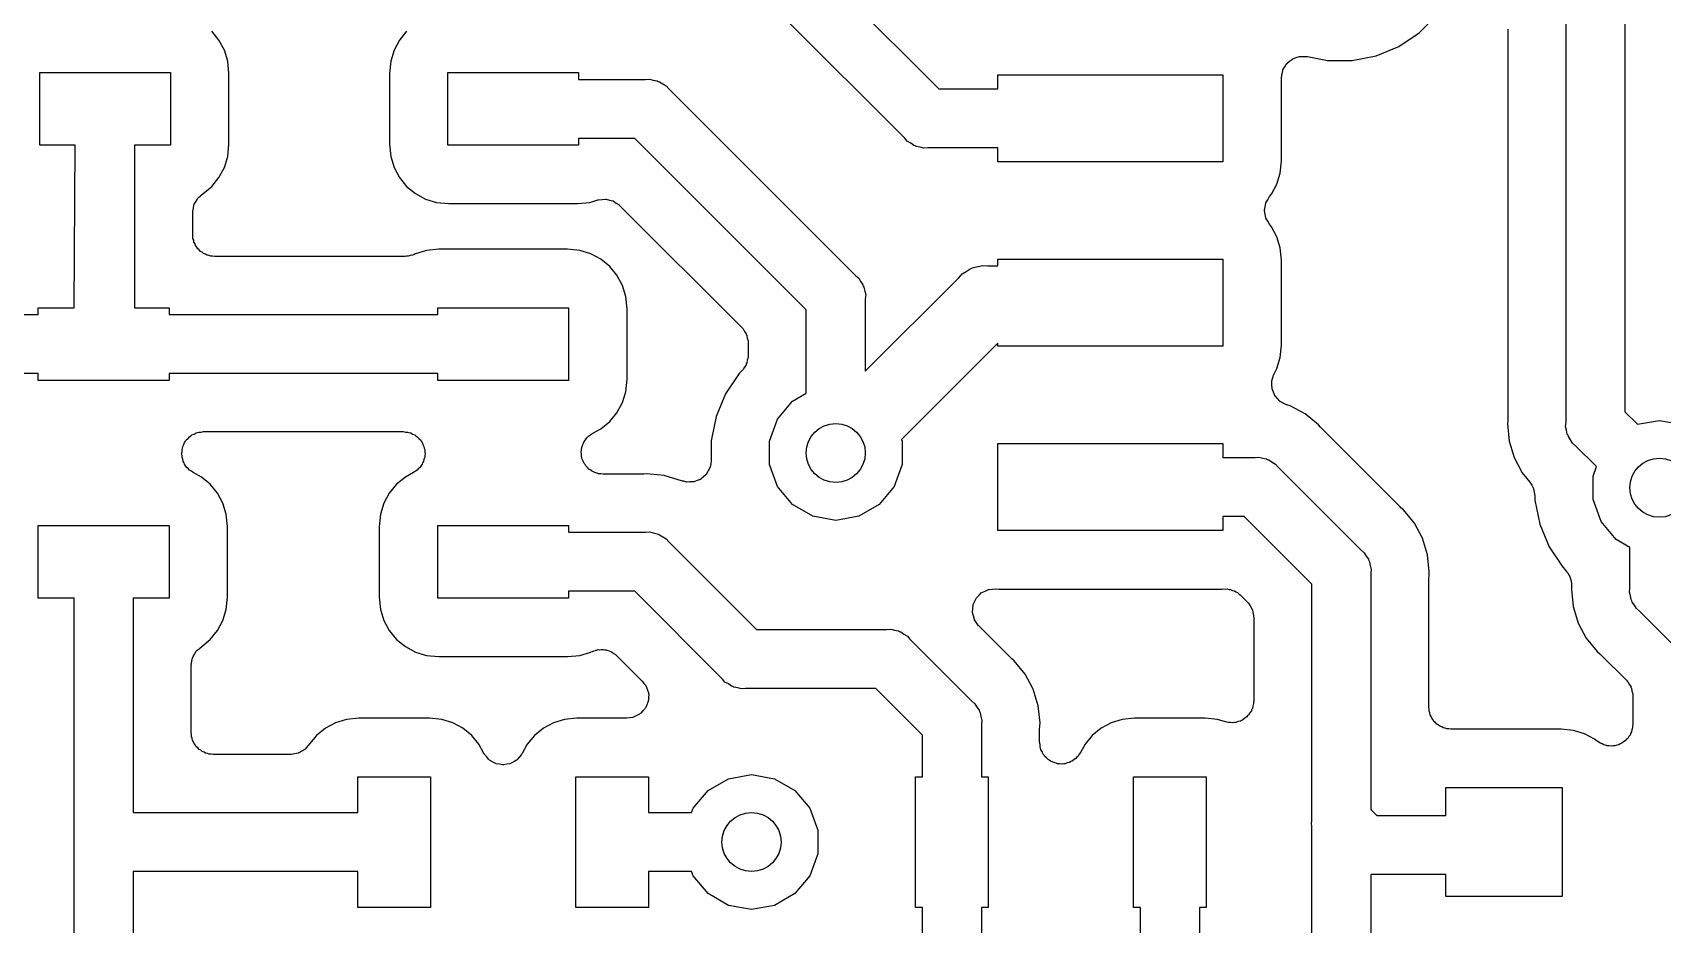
# Model space of a CAD drawing. Extents: x 91 to 190.2, y -113.9 to -59.9.
# Drawn here: x 145.71 to 156.93, y -85.71 to -79.56 of the extents above; entities that cross this region are included whole.
import ezdxf

# ---------------------------------------------------------------- set-up
doc = ezdxf.new("R2010")
doc.units = 0
doc.header["$MEASUREMENT"] = 0
doc.layers.add('BLACK', color=7, linetype='CONTINUOUS')

msp = doc.modelspace()

# ---------------------------------------------------------------- linework, layer by layer
at = {"layer": 'BLACK', "linetype": 'CONTINUOUS'}
for p, q in [((151.223, -79.2258), (151.949, -79.9518)), ((156.267, -82.2511), (156.267, -79.2806)), ((156.673, -79.2806), (156.673, -82.1758)), ((151.715, -80.2924), (150.883, -79.46)), ((155.256, -79.5658), (155.376, -79.4464)), ((155.867, -79.5412), (155.867, -82.223)), ((146.994, -79.6167), (146.944, -79.5558)), ((147.031, -79.6862), (146.994, -79.6167)), ((148.236, -79.6167), (148.199, -79.6862)), ((148.286, -79.5558), (148.236, -79.6167)), ((155.116, -79.6596), (155.256, -79.5658)), ((147.054, -79.7616), (147.031, -79.6862)), ((147.063, -79.8474), (147.054, -79.7616)), ((148.176, -79.7616), (148.167, -79.8474)), ((148.199, -79.6862), (148.176, -79.7616)), ((154.345, -79.7778), (154.364, -79.7625)), ((154.364, -79.7625), (154.383, -79.7468)), ((154.383, -79.7468), (154.384, -79.7463)), ((154.384, -79.7463), (154.386, -79.7452)), ((154.386, -79.7452), (154.409, -79.7374)), ((154.409, -79.7374), (154.432, -79.729)), ((154.432, -79.729), (154.433, -79.729)), ((154.433, -79.729), (154.435, -79.7285)), ((154.435, -79.7285), (154.459, -79.729)), ((154.459, -79.729), (154.484, -79.729)), ((154.484, -79.729), (154.485, -79.7296)), ((154.485, -79.7296), (154.487, -79.7296)), ((154.487, -79.7296), (154.626, -79.7572)), ((154.626, -79.7572), (154.794, -79.7572)), ((154.794, -79.7572), (154.96, -79.7243)), ((154.96, -79.7243), (155.116, -79.6596)), ((145.76, -80.34), (145.76, -79.84)), ((145.76, -79.84), (146.66, -79.84)), ((146.66, -79.84), (146.66, -80.34)), ((147.063, -80.3326), (147.063, -79.8474)), ((148.167, -79.8474), (148.167, -80.3326)), ((148.57, -80.34), (148.57, -79.84)), ((148.57, -79.84), (149.47, -79.84)), ((149.47, -79.84), (149.47, -79.8868)), ((152.355, -79.9518), (152.355, -79.855)), ((152.355, -79.855), (153.905, -79.855)), ((153.905, -79.855), (153.905, -80.455)), ((154.308, -79.8735), (154.312, -79.8495)), ((154.308, -79.8751), (154.308, -79.8735)), ((154.308, -79.8767), (154.308, -79.8751)), ((154.308, -80.4476), (154.308, -79.8767)), ((154.312, -79.8495), (154.317, -79.8254)), ((154.317, -79.8254), (154.318, -79.824)), ((154.318, -79.8224), (154.331, -79.8015)), ((154.318, -79.824), (154.318, -79.8224)), ((154.331, -79.8015), (154.343, -79.7803)), ((154.343, -79.7803), (154.344, -79.7793)), ((154.344, -79.7793), (154.345, -79.7778)), ((149.47, -79.8868), (149.931, -79.8868)), ((149.931, -79.8868), (149.958, -79.8845)), ((149.958, -79.8845), (149.984, -79.8914)), ((149.984, -79.8914), (150.011, -79.8961)), ((150.011, -79.8961), (150.018, -79.9006)), ((150.018, -79.9006), (150.027, -79.903)), ((150.027, -79.903), (150.049, -79.9185)), ((150.049, -79.9185), (150.073, -79.9319)), ((150.073, -79.9319), (150.09, -79.9526)), ((150.09, -79.9526), (151.377, -81.24)), ((151.949, -79.9518), (152.355, -79.9518)), ((149.856, -80.2932), (149.47, -80.2932)), ((149.47, -80.2932), (149.47, -80.34)), ((151.037, -81.4742), (149.856, -80.2932)), ((151.732, -80.3131), (151.715, -80.2924)), ((151.756, -80.3265), (151.732, -80.3131)), ((151.778, -80.342), (151.756, -80.3265)), ((146.005, -80.34), (145.76, -80.34)), ((145.998, -81.46), (146.005, -80.34)), ((146.66, -80.34), (146.413, -80.34)), ((146.413, -80.34), (146.413, -81.46)), ((147.031, -80.4938), (147.054, -80.4184)), ((147.054, -80.4184), (147.063, -80.3326)), ((148.167, -80.3326), (148.176, -80.4184)), ((148.176, -80.4184), (148.199, -80.4938)), ((149.47, -80.34), (148.57, -80.34)), ((151.787, -80.3443), (151.778, -80.342)), ((151.794, -80.3489), (151.787, -80.3443)), ((151.821, -80.3536), (151.794, -80.3489)), ((151.847, -80.3605), (151.821, -80.3536)), ((151.874, -80.3582), (151.847, -80.3605)), ((152.355, -80.3582), (151.874, -80.3582)), ((152.355, -80.455), (152.355, -80.3582)), ((146.994, -80.5633), (147.031, -80.4938)), ((148.199, -80.4938), (148.236, -80.5633)), ((153.905, -80.455), (152.355, -80.455)), ((154.276, -80.6088), (154.299, -80.5334)), ((154.299, -80.5334), (154.308, -80.4476)), ((146.872, -80.6836), (146.944, -80.6242)), ((146.944, -80.6242), (146.994, -80.5633)), ((148.236, -80.5633), (148.286, -80.6242)), ((148.286, -80.6242), (148.347, -80.6742)), ((154.239, -80.6783), (154.276, -80.6088)), ((146.813, -80.7967), (146.818, -80.7735)), ((146.818, -80.7735), (146.822, -80.7503)), ((146.822, -80.7503), (146.823, -80.7481)), ((146.823, -80.7481), (146.824, -80.7457)), ((146.824, -80.7457), (146.836, -80.7256)), ((146.836, -80.7256), (146.848, -80.7052)), ((146.848, -80.7052), (146.85, -80.7036)), ((146.85, -80.7036), (146.852, -80.7015)), ((146.852, -80.7015), (146.867, -80.6894)), ((146.867, -80.6894), (146.872, -80.6836)), ((148.347, -80.6742), (148.416, -80.7113)), ((148.416, -80.7113), (148.492, -80.7342)), ((148.492, -80.7342), (148.577, -80.7427)), ((148.577, -80.7427), (149.463, -80.7427)), ((149.463, -80.7427), (149.548, -80.7342)), ((149.548, -80.7342), (149.603, -80.7178)), ((149.603, -80.7178), (149.605, -80.7175)), ((149.605, -80.7175), (149.607, -80.7164)), ((149.607, -80.7164), (149.631, -80.7144)), ((149.631, -80.7144), (149.654, -80.7115)), ((149.654, -80.7115), (149.657, -80.7121)), ((149.657, -80.7121), (149.659, -80.7119)), ((149.659, -80.7119), (149.682, -80.718)), ((149.682, -80.718), (149.705, -80.7234)), ((149.705, -80.7234), (149.707, -80.7247)), ((149.707, -80.7247), (149.71, -80.7254)), ((149.71, -80.7254), (149.729, -80.7389)), ((149.729, -80.7389), (149.749, -80.7518)), ((149.749, -80.7518), (149.75, -80.7538)), ((149.75, -80.7538), (149.752, -80.7553)), ((149.752, -80.7553), (150.593, -81.5959)), ((154.192, -80.7884), (154.196, -80.7643)), ((154.196, -80.7643), (154.2, -80.7402)), ((154.2, -80.7402), (154.201, -80.7388)), ((154.201, -80.7372), (154.214, -80.7161)), ((154.201, -80.7388), (154.201, -80.7372)), ((154.214, -80.7161), (154.226, -80.6948)), ((154.226, -80.6948), (154.239, -80.6783)), ((146.814, -80.7991), (146.813, -80.7967)), ((146.813, -80.8016), (146.814, -80.7991)), ((146.813, -80.9568), (146.813, -80.8016)), ((154.192, -80.79), (154.192, -80.7884)), ((154.192, -80.7916), (154.192, -80.79)), ((154.196, -80.8156), (154.192, -80.7916)), ((154.2, -80.8398), (154.196, -80.8156)), ((154.201, -80.8412), (154.2, -80.8398)), ((154.201, -80.8428), (154.201, -80.8412)), ((154.214, -80.8639), (154.201, -80.8428)), ((154.226, -80.8852), (154.214, -80.8639)), ((154.239, -80.9017), (154.226, -80.8852)), ((146.815, -80.9697), (146.813, -80.9568)), ((146.815, -80.9828), (146.815, -80.9697)), ((146.82, -80.9952), (146.815, -80.9828)), ((146.822, -81.0081), (146.82, -80.9952)), ((154.276, -80.9712), (154.239, -80.9017)), ((154.299, -81.0466), (154.276, -80.9712)), ((146.829, -81.0195), (146.822, -81.0081)), ((146.833, -81.0318), (146.829, -81.0195)), ((146.842, -81.0419), (146.833, -81.0318)), ((146.848, -81.0532), (146.842, -81.0419)), ((146.858, -81.0617), (146.848, -81.0532)), ((146.867, -81.0717), (146.858, -81.0617)), ((146.878, -81.0783), (146.867, -81.0717)), ((146.888, -81.0867), (146.878, -81.0783)), ((146.901, -81.0912), (146.888, -81.0867)), ((146.912, -81.0978), (146.901, -81.0912)), ((146.925, -81.1), (146.912, -81.0978)), ((146.937, -81.1045), (146.925, -81.1)), ((146.95, -81.1045), (146.937, -81.1045)), ((146.963, -81.1068), (146.95, -81.1045)), ((148.275, -81.1068), (146.963, -81.1068)), ((148.285, -81.1049), (148.275, -81.1068)), ((148.296, -81.1053), (148.285, -81.1049)), ((148.311, -81.1005), (148.296, -81.1053)), ((148.326, -81.0978), (148.311, -81.1005)), ((148.335, -81.0924), (148.326, -81.0978)), ((148.345, -81.0891), (148.335, -81.0924)), ((148.346, -81.0887), (148.345, -81.0891)), ((148.422, -81.0658), (148.346, -81.0887)), ((148.507, -81.0573), (148.422, -81.0658)), ((149.393, -81.0573), (148.507, -81.0573)), ((149.478, -81.0658), (149.393, -81.0573)), ((149.554, -81.0887), (149.478, -81.0658)), ((149.623, -81.1258), (149.554, -81.0887)), ((154.308, -81.1324), (154.299, -81.0466)), ((149.684, -81.1758), (149.623, -81.1258)), ((149.734, -81.2367), (149.684, -81.1758)), ((152.088, -81.2532), (152.109, -81.2274)), ((152.109, -81.2274), (152.138, -81.2106)), ((152.138, -81.2106), (152.166, -81.1912)), ((152.166, -81.1912), (152.177, -81.1883)), ((152.177, -81.1883), (152.187, -81.1826)), ((152.187, -81.1826), (152.22, -81.1768)), ((152.22, -81.1768), (152.253, -81.1681)), ((152.253, -81.1681), (152.286, -81.171)), ((152.286, -81.171), (152.355, -81.171)), ((152.355, -81.171), (152.355, -81.125)), ((152.355, -81.125), (153.905, -81.125)), ((153.905, -81.125), (153.905, -81.725)), ((154.308, -81.7176), (154.308, -81.1324)), ((149.771, -81.3062), (149.734, -81.2367)), ((149.794, -81.3816), (149.771, -81.3062)), ((151.377, -81.24), (151.398, -81.2574)), ((151.398, -81.2574), (151.412, -81.2807)), ((151.412, -81.2807), (151.427, -81.3028)), ((151.427, -81.3028), (151.429, -81.3116)), ((151.429, -81.3116), (151.434, -81.3194)), ((151.434, -81.3194), (151.439, -81.346)), ((151.443, -81.8976), (152.088, -81.2532)), ((149.803, -81.4674), (149.794, -81.3816)), ((151.439, -81.346), (151.446, -81.372)), ((151.446, -81.372), (151.443, -81.3989)), ((151.443, -81.3989), (151.443, -81.8976)), ((145.079, -81.5068), (145.75, -81.5068)), ((145.75, -81.5068), (145.75, -81.46)), ((145.75, -81.46), (145.998, -81.46)), ((146.413, -81.46), (146.65, -81.46)), ((146.65, -81.46), (146.65, -81.5068)), ((146.65, -81.5068), (148.5, -81.5068)), ((148.5, -81.5068), (148.5, -81.46)), ((148.5, -81.46), (149.4, -81.46)), ((149.4, -81.46), (149.4, -81.96)), ((149.803, -81.9526), (149.803, -81.4674)), ((151.037, -82.0494), (151.037, -81.4742)), ((150.593, -81.5959), (150.597, -81.6013)), ((150.597, -81.6013), (150.602, -81.6056)), ((150.602, -81.6056), (150.612, -81.6225)), ((150.612, -81.6225), (150.623, -81.6386)), ((150.623, -81.6386), (150.624, -81.645)), ((150.624, -81.645), (150.628, -81.6507)), ((150.628, -81.6507), (150.631, -81.67)), ((150.631, -81.67), (150.636, -81.6889)), ((150.636, -81.6889), (150.636, -81.6955)), ((150.636, -81.6955), (150.637, -81.702)), ((150.637, -81.7888), (150.636, -81.7953)), ((150.637, -81.702), (150.637, -81.7888)), ((152.355, -81.7042), (151.693, -82.3666)), ((152.355, -81.725), (152.355, -81.7042)), ((153.905, -81.725), (152.355, -81.725)), ((154.299, -81.8034), (154.308, -81.7176)), ((150.593, -81.8949), (150.574, -81.9136)), ((150.597, -81.8895), (150.593, -81.8949)), ((150.602, -81.8852), (150.597, -81.8895)), ((150.612, -81.8683), (150.602, -81.8852)), ((150.623, -81.8522), (150.612, -81.8683)), ((150.624, -81.8458), (150.623, -81.8522)), ((150.628, -81.8401), (150.624, -81.8458)), ((150.631, -81.8208), (150.628, -81.8401)), ((150.636, -81.8019), (150.631, -81.8208)), ((150.636, -81.7953), (150.636, -81.8019)), ((154.257, -81.9144), (154.276, -81.8788)), ((154.276, -81.8788), (154.299, -81.8034)), ((145.75, -81.9132), (145.154, -81.9132)), ((145.75, -81.96), (145.75, -81.9132)), ((146.65, -81.96), (145.75, -81.96)), ((148.5, -81.9132), (146.65, -81.9132)), ((146.65, -81.9132), (146.65, -81.96)), ((148.5, -81.96), (148.5, -81.9132)), ((149.4, -81.96), (148.5, -81.96)), ((149.794, -82.0384), (149.803, -81.9526)), ((150.574, -81.9136), (150.48, -82.054)), ((154.241, -81.9639), (154.249, -81.9407)), ((154.241, -81.9656), (154.241, -81.9639)), ((154.241, -81.9672), (154.241, -81.9656)), ((154.242, -81.9915), (154.241, -81.9672)), ((154.243, -82.016), (154.242, -81.9915)), ((154.249, -81.9407), (154.256, -81.9173)), ((154.256, -81.9173), (154.257, -81.916)), ((154.257, -81.916), (154.257, -81.9144)), ((149.734, -82.1833), (149.771, -82.1138)), ((149.771, -82.1138), (149.794, -82.0384)), ((150.48, -82.054), (150.416, -82.21)), ((150.838, -82.2279), (150.942, -82.1044)), ((150.942, -82.1044), (151.037, -82.0494)), ((154.243, -82.0175), (154.243, -82.016)), ((154.244, -82.0192), (154.243, -82.0175)), ((154.253, -82.0417), (154.244, -82.0192)), ((154.262, -82.0643), (154.253, -82.0417)), ((154.263, -82.0656), (154.262, -82.0643)), ((154.264, -82.0671), (154.263, -82.0656)), ((154.281, -82.085), (154.264, -82.0671)), ((154.297, -82.1031), (154.281, -82.085)), ((154.298, -82.1039), (154.297, -82.1031)), ((154.3, -82.1051), (154.298, -82.1039)), ((154.321, -82.1162), (154.3, -82.1051)), ((154.343, -82.1277), (154.321, -82.1162)), ((149.684, -82.2442), (149.734, -82.1833)), ((150.416, -82.21), (150.383, -82.3756)), ((150.783, -82.3794), (150.838, -82.2279)), ((154.345, -82.1279), (154.343, -82.1277)), ((154.346, -82.1287), (154.345, -82.1279)), ((154.367, -82.135), (154.346, -82.1287)), ((154.472, -82.191), (154.367, -82.135)), ((154.564, -82.2664), (154.472, -82.191)), ((155.866, -82.2377), (155.864, -82.26)), ((155.867, -82.223), (155.866, -82.2303)), ((155.866, -82.2303), (155.866, -82.2377)), ((156.673, -82.1758), (156.76, -82.2623)), ((156.76, -82.2623), (156.91, -82.2357)), ((156.91, -82.2357), (157.069, -82.2637)), ((146.781, -82.3602), (146.791, -82.3483)), ((146.791, -82.3483), (146.8, -82.343)), ((146.8, -82.343), (146.808, -82.3358)), ((146.808, -82.3358), (146.823, -82.33)), ((146.823, -82.33), (146.836, -82.3222)), ((146.836, -82.3222), (146.847, -82.3204)), ((146.847, -82.3204), (146.856, -82.3164)), ((146.856, -82.3164), (146.872, -82.3159)), ((146.872, -82.3159), (146.887, -82.3132)), ((146.887, -82.3132), (148.263, -82.3132)), ((148.263, -82.3132), (148.278, -82.3159)), ((148.278, -82.3159), (148.294, -82.3164)), ((148.294, -82.3164), (148.303, -82.3204)), ((148.303, -82.3204), (148.314, -82.3222)), ((148.314, -82.3222), (148.327, -82.33)), ((148.327, -82.33), (148.342, -82.3358)), ((148.342, -82.3358), (148.35, -82.343)), ((148.35, -82.343), (148.359, -82.3483)), ((148.359, -82.3483), (148.369, -82.3602)), ((149.526, -82.3567), (149.534, -82.3501)), ((149.534, -82.3501), (149.541, -82.3419)), ((149.541, -82.3419), (149.554, -82.3341)), ((149.554, -82.3341), (149.567, -82.3245)), ((149.567, -82.3245), (149.623, -82.2942)), ((149.623, -82.2942), (149.684, -82.2442)), ((154.578, -82.2837), (154.564, -82.2664)), ((154.583, -82.2886), (154.578, -82.2837)), ((154.588, -82.2946), (154.583, -82.2886)), ((155.12, -82.8273), (154.588, -82.2946)), ((155.864, -82.26), (155.876, -82.3783)), ((156.264, -82.278), (156.267, -82.2511)), ((156.271, -82.304), (156.264, -82.278)), ((156.276, -82.3306), (156.271, -82.304)), ((156.281, -82.3384), (156.276, -82.3306)), ((156.283, -82.3472), (156.281, -82.3384)), ((156.298, -82.3693), (156.283, -82.3472)), ((146.737, -82.4681), (146.74, -82.4527)), ((146.74, -82.4372), (146.743, -82.4271)), ((146.74, -82.4527), (146.74, -82.4372)), ((146.743, -82.4271), (146.745, -82.4165)), ((146.745, -82.4165), (146.752, -82.4028)), ((146.752, -82.4028), (146.757, -82.3882)), ((146.757, -82.3882), (146.764, -82.38)), ((146.764, -82.38), (146.769, -82.3706)), ((146.769, -82.3706), (146.781, -82.3602)), ((148.369, -82.3602), (148.381, -82.3706)), ((148.381, -82.3706), (148.386, -82.38)), ((148.386, -82.38), (148.393, -82.3882)), ((148.393, -82.3882), (148.398, -82.4028)), ((148.398, -82.4028), (148.405, -82.4165)), ((148.405, -82.4165), (148.407, -82.4271)), ((148.407, -82.4271), (148.41, -82.4372)), ((148.41, -82.4372), (148.41, -82.4527)), ((148.41, -82.4527), (148.413, -82.4681)), ((149.487, -82.4519), (149.49, -82.4414)), ((149.49, -82.4673), (149.487, -82.4519)), ((149.49, -82.4308), (149.495, -82.4161)), ((149.49, -82.4414), (149.49, -82.4308)), ((149.495, -82.4161), (149.498, -82.4009)), ((149.498, -82.4009), (149.504, -82.3918)), ((149.504, -82.3918), (149.507, -82.3818)), ((149.507, -82.3818), (149.517, -82.3699)), ((149.517, -82.3699), (149.526, -82.3567)), ((150.383, -82.3756), (150.383, -82.5125)), ((150.783, -82.5406), (150.783, -82.3794)), ((151.693, -82.3666), (151.697, -82.3794)), ((151.697, -82.3794), (151.697, -82.5406)), ((152.355, -82.995), (152.355, -82.395)), ((152.355, -82.395), (153.905, -82.395)), ((153.905, -82.395), (153.905, -82.4918)), ((155.876, -82.3783), (155.91, -82.492)), ((156.312, -82.3926), (156.298, -82.3693)), ((156.333, -82.41), (156.312, -82.3926)), ((156.477, -82.554), (156.333, -82.41)), ((146.74, -82.4786), (146.737, -82.4681)), ((146.74, -82.4892), (146.74, -82.4786)), ((146.745, -82.5039), (146.74, -82.4892)), ((146.748, -82.5191), (146.745, -82.5039)), ((146.754, -82.5282), (146.748, -82.5191)), ((146.757, -82.5382), (146.754, -82.5282)), ((146.767, -82.5501), (146.757, -82.5382)), ((146.776, -82.5633), (146.767, -82.5501)), ((146.784, -82.5699), (146.776, -82.5633)), ((146.791, -82.5781), (146.784, -82.5699)), ((148.366, -82.5699), (148.359, -82.5781)), ((148.374, -82.5633), (148.366, -82.5699)), ((148.383, -82.5501), (148.374, -82.5633)), ((148.393, -82.5382), (148.383, -82.5501)), ((148.396, -82.5282), (148.393, -82.5382)), ((148.402, -82.5191), (148.396, -82.5282)), ((148.405, -82.5039), (148.402, -82.5191)), ((148.41, -82.4892), (148.405, -82.5039)), ((148.413, -82.4681), (148.41, -82.4786)), ((148.41, -82.4786), (148.41, -82.4892)), ((149.49, -82.4828), (149.49, -82.4673)), ((149.493, -82.4929), (149.49, -82.4828)), ((149.495, -82.5035), (149.493, -82.4929)), ((149.502, -82.5172), (149.495, -82.5035)), ((149.507, -82.5318), (149.502, -82.5172)), ((149.514, -82.54), (149.507, -82.5318)), ((149.519, -82.5494), (149.514, -82.54)), ((149.531, -82.5598), (149.519, -82.5494)), ((149.541, -82.5717), (149.531, -82.5598)), ((149.55, -82.577), (149.541, -82.5717)), ((150.374, -82.5638), (150.362, -82.5842)), ((150.375, -82.5591), (150.374, -82.5613)), ((150.374, -82.5613), (150.374, -82.5638)), ((150.379, -82.5357), (150.375, -82.5591)), ((150.383, -82.5125), (150.379, -82.5357)), ((150.838, -82.6921), (150.783, -82.5406)), ((151.697, -82.5406), (151.642, -82.6921)), ((153.905, -82.4918), (154.126, -82.4918)), ((154.126, -82.4918), (154.153, -82.4895)), ((154.153, -82.4895), (154.179, -82.4964)), ((154.179, -82.4964), (154.206, -82.5011)), ((154.206, -82.5011), (154.213, -82.5056)), ((154.213, -82.5056), (154.222, -82.508)), ((154.222, -82.508), (154.244, -82.5235)), ((154.244, -82.5235), (154.268, -82.5369)), ((154.268, -82.5369), (154.285, -82.5576)), ((154.285, -82.5576), (154.857, -83.13)), ((155.91, -82.492), (155.936, -82.5398)), ((155.936, -82.5398), (155.936, -82.5398)), ((155.936, -82.5398), (155.936, -82.5398)), ((155.936, -82.5398), (155.966, -82.5967)), ((156.453, -82.6194), (156.477, -82.554)), ((146.804, -82.5859), (146.791, -82.5781)), ((146.817, -82.5955), (146.804, -82.5859)), ((146.873, -82.6258), (146.817, -82.5955)), ((146.934, -82.6758), (146.873, -82.6258)), ((146.984, -82.7367), (146.934, -82.6758)), ((148.216, -82.6758), (148.166, -82.7367)), ((148.277, -82.6258), (148.216, -82.6758)), ((148.333, -82.5955), (148.277, -82.6258)), ((148.346, -82.5859), (148.333, -82.5955)), ((148.359, -82.5781), (148.346, -82.5859)), ((149.558, -82.5842), (149.55, -82.577)), ((149.573, -82.59), (149.558, -82.5842)), ((149.586, -82.5978), (149.573, -82.59)), ((149.597, -82.5996), (149.586, -82.5978)), ((149.606, -82.6036), (149.597, -82.5996)), ((149.622, -82.6041), (149.606, -82.6036)), ((149.637, -82.6068), (149.622, -82.6041)), ((149.903, -82.6068), (149.637, -82.6068)), ((149.91, -82.6055), (149.903, -82.6068)), ((149.918, -82.6061), (149.91, -82.6055)), ((149.94, -82.6039), (149.918, -82.6061)), ((149.962, -82.6061), (149.94, -82.6039)), ((150.058, -82.6155), (149.962, -82.6061)), ((150.186, -82.6543), (150.058, -82.6155)), ((150.193, -82.6551), (150.186, -82.6543)), ((150.207, -82.6602), (150.193, -82.6551)), ((150.209, -82.6602), (150.207, -82.6602)), ((150.212, -82.661), (150.209, -82.6602)), ((150.235, -82.6602), (150.212, -82.661)), ((150.238, -82.6605), (150.235, -82.6602)), ((150.239, -82.6602), (150.238, -82.6605)), ((150.259, -82.6602), (150.239, -82.6602)), ((150.261, -82.6593), (150.259, -82.6602)), ((150.264, -82.6592), (150.261, -82.6593)), ((150.286, -82.6504), (150.264, -82.6592)), ((150.308, -82.6424), (150.286, -82.6504)), ((150.31, -82.6408), (150.308, -82.6424)), ((150.312, -82.6398), (150.31, -82.6408)), ((150.33, -82.6241), (150.312, -82.6398)), ((150.348, -82.6089), (150.33, -82.6241)), ((150.349, -82.6067), (150.348, -82.6089)), ((150.351, -82.6051), (150.349, -82.6067)), ((150.362, -82.5842), (150.351, -82.6051)), ((155.966, -82.5967), (156.019, -82.661)), ((156.019, -82.661), (156.031, -82.683)), ((156.031, -82.683), (156.044, -82.7048)), ((156.453, -82.7806), (156.453, -82.6194)), ((147.021, -82.8062), (146.984, -82.7367)), ((148.166, -82.7367), (148.129, -82.8062)), ((150.942, -82.8156), (150.838, -82.6921)), ((151.642, -82.6921), (151.538, -82.8156)), ((156.044, -82.7048), (156.044, -82.7057)), ((156.044, -82.7057), (156.044, -82.7064)), ((156.044, -82.7064), (156.048, -82.7313)), ((156.048, -82.7313), (156.053, -82.7561)), ((156.053, -82.7561), (156.053, -82.7844)), ((156.053, -82.7844), (156.086, -82.95)), ((156.508, -82.9321), (156.453, -82.7806)), ((147.044, -82.8816), (147.021, -82.8062)), ((147.053, -82.9674), (147.044, -82.8816)), ((148.106, -82.8816), (148.097, -82.9674)), ((148.129, -82.8062), (148.106, -82.8816)), ((151.081, -82.8963), (150.942, -82.8156)), ((151.24, -82.9243), (151.081, -82.8963)), ((151.399, -82.8963), (151.24, -82.9243)), ((151.538, -82.8156), (151.399, -82.8963)), ((154.051, -82.8982), (153.905, -82.8982)), ((153.905, -82.8982), (153.905, -82.995)), ((154.517, -83.3642), (154.051, -82.8982)), ((155.126, -82.8316), (155.12, -82.8273)), ((155.131, -82.8372), (155.126, -82.8316)), ((155.149, -82.8514), (155.131, -82.8372)), ((155.224, -82.9433), (155.149, -82.8514)), ((145.75, -83.46), (145.75, -82.96)), ((145.75, -82.96), (146.65, -82.96)), ((146.65, -82.96), (146.65, -83.46)), ((147.053, -83.4526), (147.053, -82.9674)), ((148.097, -82.9674), (148.097, -83.4526)), ((148.5, -83.46), (148.5, -82.96)), ((148.5, -82.96), (149.4, -82.96)), ((149.4, -82.96), (149.4, -83.0068)), ((149.4, -83.0068), (149.931, -83.0068)), ((149.931, -83.0068), (149.958, -83.0045)), ((149.958, -83.0045), (149.984, -83.0114)), ((149.984, -83.0114), (150.011, -83.0161)), ((150.011, -83.0161), (150.018, -83.0206)), ((150.018, -83.0206), (150.027, -83.023)), ((150.027, -83.023), (150.049, -83.0385)), ((153.905, -82.995), (152.355, -82.995)), ((155.28, -83.0478), (155.224, -82.9433)), ((156.086, -82.95), (156.15, -83.106)), ((156.612, -83.0556), (156.508, -82.9321)), ((150.049, -83.0385), (150.073, -83.0519)), ((150.073, -83.0519), (150.09, -83.0726)), ((150.09, -83.0726), (150.694, -83.6768)), ((154.857, -83.13), (154.878, -83.1474)), ((155.28, -83.048), (155.28, -83.0478)), ((155.314, -83.1617), (155.28, -83.048)), ((156.15, -83.106), (156.244, -83.2464)), ((156.707, -83.1106), (156.612, -83.0556)), ((156.707, -83.3911), (156.707, -83.1106)), ((154.878, -83.1474), (154.892, -83.1707)), ((154.892, -83.1707), (154.907, -83.1928)), ((154.907, -83.1928), (154.909, -83.2016)), ((154.909, -83.2016), (154.914, -83.2094)), ((154.914, -83.2094), (154.919, -83.236)), ((154.919, -83.236), (154.926, -83.262)), ((155.326, -83.28), (155.314, -83.1617)), ((156.244, -83.2464), (156.262, -83.2644)), ((154.926, -83.262), (154.923, -83.2889)), ((154.923, -83.2889), (154.923, -84.9158)), ((155.323, -83.317), (155.324, -83.3097)), ((155.323, -84.2123), (155.323, -83.317)), ((155.324, -83.3023), (155.326, -83.28)), ((155.324, -83.3097), (155.324, -83.3023)), ((156.262, -83.2644), (156.27, -83.2758)), ((156.27, -83.2758), (156.28, -83.2858)), ((156.28, -83.2858), (156.285, -83.297)), ((156.285, -83.297), (156.292, -83.3071)), ((156.292, -83.3071), (156.296, -83.3205)), ((156.296, -83.3205), (156.301, -83.3332)), ((156.301, -83.3332), (156.302, -83.3455)), ((156.302, -83.3455), (156.305, -83.3574)), ((156.305, -83.3574), (156.304, -83.3713)), ((145.997, -83.46), (145.75, -83.46)), ((145.997, -85.1042), (145.997, -83.46)), ((146.65, -83.46), (146.403, -83.46)), ((146.403, -83.46), (146.403, -84.9368)), ((147.044, -83.5384), (147.053, -83.4526)), ((148.097, -83.4526), (148.106, -83.5384)), ((149.4, -83.46), (148.5, -83.46)), ((149.856, -83.4132), (149.4, -83.4132)), ((149.4, -83.4132), (149.4, -83.46)), ((150.46, -84.0174), (149.856, -83.4132)), ((152.197, -83.4821), (152.208, -83.4592)), ((152.208, -83.4579), (152.227, -83.4402)), ((152.208, -83.4586), (152.208, -83.4579)), ((152.208, -83.4592), (152.208, -83.4586)), ((152.227, -83.4402), (152.244, -83.4224)), ((152.244, -83.4224), (152.245, -83.422)), ((152.245, -83.422), (152.246, -83.4214)), ((152.246, -83.4214), (152.269, -83.411)), ((152.269, -83.411), (152.292, -83.4004)), ((152.292, -83.4003), (152.293, -83.3999)), ((152.292, -83.4004), (152.292, -83.4003)), ((152.293, -83.3999), (152.318, -83.398)), ((152.318, -83.398), (152.343, -83.3958)), ((152.343, -83.3958), (152.344, -83.396)), ((152.344, -83.396), (152.345, -83.396)), ((152.345, -83.396), (152.362, -83.3977)), ((152.362, -83.3977), (153.898, -83.3977)), ((153.898, -83.3977), (153.906, -83.3968)), ((153.906, -83.3968), (153.92, -83.3979)), ((153.92, -83.3979), (153.934, -83.3967)), ((153.934, -83.3967), (153.946, -83.3999)), ((153.946, -83.3999), (153.958, -83.4008)), ((153.958, -83.4008), (153.971, -83.4065)), ((153.971, -83.4065), (153.984, -83.4101)), ((153.984, -83.4101), (153.994, -83.4172)), ((153.994, -83.4172), (154.006, -83.4223)), ((154.006, -83.4223), (154.016, -83.432)), ((154.016, -83.432), (154.027, -83.44)), ((154.027, -83.44), (154.073, -83.4859)), ((154.517, -84.3722), (154.517, -83.3642)), ((156.304, -83.3713), (156.305, -83.3852)), ((156.305, -83.3852), (156.304, -83.4)), ((156.304, -83.4), (156.316, -83.5183)), ((156.704, -83.418), (156.707, -83.3911)), ((156.711, -83.444), (156.704, -83.418)), ((156.716, -83.4706), (156.711, -83.444)), ((156.721, -83.4784), (156.716, -83.4706)), ((147.021, -83.6138), (147.044, -83.5384)), ((148.106, -83.5384), (148.129, -83.6138)), ((152.181, -83.5567), (152.183, -83.5316)), ((152.181, -83.5575), (152.181, -83.5567)), ((152.181, -83.5583), (152.181, -83.5575)), ((152.188, -83.5827), (152.181, -83.5583)), ((152.183, -83.5316), (152.186, -83.5064)), ((152.186, -83.5048), (152.197, -83.4821)), ((152.186, -83.5057), (152.186, -83.5048)), ((152.186, -83.5064), (152.186, -83.5057)), ((152.194, -83.6071), (152.188, -83.5827)), ((154.073, -83.4859), (154.077, -83.4913)), ((154.077, -83.4913), (154.082, -83.4956)), ((154.082, -83.4956), (154.092, -83.5125)), ((154.092, -83.5125), (154.103, -83.5286)), ((154.103, -83.5286), (154.104, -83.535)), ((154.104, -83.535), (154.108, -83.5407)), ((154.108, -83.5407), (154.111, -83.56)), ((154.111, -83.56), (154.116, -83.5789)), ((154.116, -83.5789), (154.116, -83.5855)), ((156.316, -83.5183), (156.345, -83.6157)), ((156.723, -83.4872), (156.721, -83.4784)), ((156.738, -83.5093), (156.723, -83.4872)), ((156.752, -83.5326), (156.738, -83.5093)), ((156.773, -83.55), (156.752, -83.5326)), ((157.127, -83.9042), (156.773, -83.55)), ((146.934, -83.7442), (146.984, -83.6833)), ((146.984, -83.6833), (147.021, -83.6138)), ((148.129, -83.6138), (148.166, -83.6833)), ((148.166, -83.6833), (148.216, -83.7442)), ((150.694, -83.6768), (151.591, -83.6768)), ((151.591, -83.6768), (151.618, -83.6745)), ((151.618, -83.6745), (151.644, -83.6814)), ((151.644, -83.6814), (151.671, -83.6861)), ((151.671, -83.6861), (151.678, -83.6906)), ((151.678, -83.6906), (151.687, -83.693)), ((151.687, -83.693), (151.709, -83.7085)), ((152.194, -83.6078), (152.194, -83.6071)), ((152.194, -83.6086), (152.194, -83.6078)), ((152.209, -83.6293), (152.194, -83.6086)), ((152.223, -83.6501), (152.209, -83.6293)), ((152.224, -83.6506), (152.223, -83.6501)), ((152.224, -83.6513), (152.224, -83.6506)), ((152.44, -83.8673), (152.224, -83.6513)), ((154.116, -83.5855), (154.117, -83.592)), ((154.117, -83.592), (154.117, -84.1689)), ((156.345, -83.6157), (156.35, -83.6319)), ((156.35, -83.6319), (156.406, -83.7367)), ((146.842, -83.8215), (146.857, -83.8094)), ((146.857, -83.8094), (146.862, -83.8036)), ((146.862, -83.8036), (146.934, -83.7442)), ((148.216, -83.7442), (148.277, -83.7942)), ((148.277, -83.7942), (148.346, -83.8313)), ((151.709, -83.7085), (151.733, -83.7219)), ((151.733, -83.7219), (151.75, -83.7426)), ((151.75, -83.7426), (152.177, -84.17)), ((156.406, -83.7367), (156.481, -83.8286)), ((146.803, -83.9167), (146.808, -83.8936)), ((146.804, -83.9191), (146.803, -83.9167)), ((146.803, -83.9216), (146.804, -83.9191)), ((146.803, -84.3868), (146.803, -83.9216)), ((146.808, -83.8936), (146.812, -83.8703)), ((146.812, -83.8703), (146.813, -83.8681)), ((146.813, -83.8681), (146.814, -83.8657)), ((146.814, -83.8657), (146.826, -83.8456)), ((146.826, -83.8456), (146.838, -83.8252)), ((146.838, -83.8252), (146.84, -83.8236)), ((146.84, -83.8236), (146.842, -83.8215)), ((148.346, -83.8313), (148.422, -83.8542)), ((148.422, -83.8542), (148.507, -83.8627)), ((148.507, -83.8627), (149.393, -83.8627)), ((149.393, -83.8627), (149.478, -83.8542)), ((149.478, -83.8542), (149.554, -83.8313)), ((149.554, -83.8313), (149.555, -83.8309)), ((149.555, -83.8309), (149.565, -83.8276)), ((149.565, -83.8276), (149.574, -83.8222)), ((149.574, -83.8222), (149.585, -83.8203)), ((149.585, -83.8203), (149.589, -83.8183)), ((149.589, -83.8183), (149.595, -83.8178)), ((149.595, -83.8178), (149.604, -83.8147)), ((149.604, -83.8147), (149.615, -83.8151)), ((149.615, -83.8151), (149.625, -83.8132)), ((149.625, -83.8132), (149.628, -83.8132)), ((149.628, -83.8132), (149.635, -83.8143)), ((149.635, -83.8143), (149.641, -83.8138)), ((149.641, -83.8138), (149.65, -83.8162)), ((149.65, -83.8162), (149.656, -83.8164)), ((149.656, -83.8164), (149.664, -83.8195)), ((149.664, -83.8195), (149.679, -83.8222)), ((149.679, -83.8222), (149.685, -83.8255)), ((149.685, -83.8255), (149.691, -83.8273)), ((149.691, -83.8273), (149.702, -83.835)), ((149.702, -83.835), (149.705, -83.8358)), ((149.705, -83.8358), (149.708, -83.8386)), ((149.708, -83.8386), (149.724, -83.8483)), ((149.724, -83.8483), (149.729, -83.8533)), ((149.729, -83.8533), (149.734, -83.8571)), ((149.734, -83.8571), (149.908, -84.0313)), ((152.446, -83.8716), (152.44, -83.8673)), ((152.451, -83.8772), (152.446, -83.8716)), ((152.469, -83.8914), (152.451, -83.8772)), ((152.544, -83.9833), (152.469, -83.8914)), ((156.481, -83.8286), (156.499, -83.8428)), ((156.499, -83.8428), (156.504, -83.8484)), ((156.504, -83.8484), (156.51, -83.8527)), ((156.51, -83.8527), (156.683, -84.0259)), ((149.908, -84.0313), (149.919, -84.0473)), ((150.477, -84.0381), (150.46, -84.0174)), ((152.597, -84.0824), (152.544, -83.9833)), ((156.683, -84.0259), (156.687, -84.0313)), ((156.687, -84.0313), (156.692, -84.0356)), ((149.919, -84.0473), (149.932, -84.0623)), ((149.932, -84.0623), (149.934, -84.0685)), ((149.934, -84.0685), (149.938, -84.0739)), ((149.938, -84.0739), (149.943, -84.0929)), ((149.943, -84.0929), (149.95, -84.1113)), ((149.95, -84.1113), (149.95, -84.1179)), ((149.95, -84.1179), (149.952, -84.1243)), ((149.952, -84.1243), (149.95, -84.1438)), ((149.95, -84.1438), (149.95, -84.1634)), ((150.501, -84.0515), (150.477, -84.0381)), ((150.523, -84.067), (150.501, -84.0515)), ((150.532, -84.0694), (150.523, -84.067)), ((150.539, -84.0739), (150.532, -84.0694)), ((150.566, -84.0786), (150.539, -84.0739)), ((150.592, -84.0855), (150.566, -84.0786)), ((150.619, -84.0832), (150.592, -84.0855)), ((151.516, -84.0832), (150.619, -84.0832)), ((151.837, -84.4042), (151.516, -84.0832)), ((152.6, -84.088), (152.597, -84.0824)), ((152.597, -84.0824), (152.597, -84.0824)), ((152.634, -84.2017), (152.6, -84.088)), ((156.692, -84.0356), (156.702, -84.0525)), ((156.702, -84.0525), (156.713, -84.0686)), ((156.713, -84.0686), (156.714, -84.075)), ((156.714, -84.075), (156.718, -84.0807)), ((156.718, -84.0807), (156.721, -84.1)), ((156.721, -84.1), (156.726, -84.1189)), ((156.726, -84.1189), (156.726, -84.1255)), ((156.726, -84.1255), (156.727, -84.132)), ((156.727, -84.132), (156.727, -84.3299)), ((149.893, -84.2555), (149.888, -84.2602)), ((149.899, -84.2522), (149.893, -84.2555)), ((149.911, -84.2372), (149.899, -84.2522)), ((149.925, -84.2234), (149.911, -84.2372)), ((149.928, -84.2174), (149.925, -84.2234)), ((149.932, -84.2123), (149.928, -84.2174)), ((149.939, -84.1939), (149.932, -84.2123)), ((149.947, -84.1762), (149.939, -84.1939)), ((149.948, -84.1696), (149.947, -84.1762)), ((149.95, -84.1634), (149.948, -84.1696)), ((152.177, -84.17), (152.198, -84.1874)), ((152.198, -84.1874), (152.212, -84.2107)), ((152.212, -84.2107), (152.227, -84.2328)), ((152.227, -84.2328), (152.229, -84.2416)), ((152.229, -84.2416), (152.234, -84.2494)), ((152.234, -84.2494), (152.239, -84.276)), ((152.646, -84.32), (152.634, -84.2017)), ((154.09, -84.2504), (154.082, -84.2653)), ((154.101, -84.2367), (154.09, -84.2504)), ((154.103, -84.228), (154.101, -84.2367)), ((154.108, -84.2202), (154.103, -84.228)), ((154.111, -84.2033), (154.108, -84.2202)), ((154.116, -84.1868), (154.111, -84.2033)), ((154.117, -84.1689), (154.115, -84.1778)), ((154.115, -84.1778), (154.116, -84.1868)), ((155.325, -84.2253), (155.323, -84.2123)), ((155.325, -84.2384), (155.325, -84.2253)), ((155.33, -84.2507), (155.325, -84.2384)), ((155.332, -84.2636), (155.33, -84.2507)), ((147.727, -84.3558), (147.666, -84.4058)), ((147.796, -84.3187), (147.727, -84.3558)), ((147.872, -84.2958), (147.796, -84.3187)), ((147.957, -84.2873), (147.872, -84.2958)), ((148.443, -84.2873), (147.957, -84.2873)), ((148.528, -84.2958), (148.443, -84.2873)), ((148.604, -84.3187), (148.528, -84.2958)), ((148.673, -84.3558), (148.604, -84.3187)), ((148.734, -84.4058), (148.673, -84.3558)), ((149.227, -84.3558), (149.166, -84.4058)), ((149.296, -84.3187), (149.227, -84.3558)), ((149.372, -84.2958), (149.296, -84.3187)), ((149.457, -84.2873), (149.372, -84.2958)), ((149.802, -84.2873), (149.457, -84.2873)), ((149.821, -84.2839), (149.802, -84.2873)), ((149.841, -84.2822), (149.821, -84.2839)), ((149.847, -84.2794), (149.841, -84.2822)), ((149.853, -84.2783), (149.847, -84.2794)), ((149.87, -84.2685), (149.853, -84.2783)), ((149.888, -84.2602), (149.87, -84.2685)), ((152.239, -84.276), (152.246, -84.302)), ((152.246, -84.302), (152.243, -84.3289)), ((152.243, -84.3289), (152.243, -84.69)), ((152.643, -84.357), (152.644, -84.3497)), ((152.643, -84.4527), (152.643, -84.357)), ((152.644, -84.3423), (152.646, -84.32)), ((152.644, -84.3497), (152.644, -84.3423)), ((153.067, -84.3558), (153.006, -84.4058)), ((153.136, -84.3187), (153.067, -84.3558)), ((153.212, -84.2958), (153.136, -84.3187)), ((153.297, -84.2873), (153.212, -84.2958)), ((153.783, -84.2873), (153.297, -84.2873)), ((153.868, -84.2958), (153.783, -84.2873)), ((153.923, -84.3124), (153.868, -84.2958)), ((153.932, -84.3135), (153.923, -84.3124)), ((153.941, -84.3166), (153.932, -84.3135)), ((153.958, -84.3166), (153.941, -84.3166)), ((153.975, -84.3187), (153.958, -84.3166)), ((153.984, -84.3166), (153.975, -84.3187)), ((153.993, -84.3166), (153.984, -84.3166)), ((154.009, -84.3107), (153.993, -84.3166)), ((154.026, -84.3068), (154.009, -84.3107)), ((154.033, -84.3019), (154.026, -84.3068)), ((154.042, -84.2988), (154.033, -84.3019)), ((154.055, -84.2877), (154.042, -84.2988)), ((154.069, -84.2784), (154.055, -84.2877)), ((154.075, -84.2711), (154.069, -84.2784)), ((154.082, -84.2653), (154.075, -84.2711)), ((155.339, -84.275), (155.332, -84.2636)), ((155.343, -84.2873), (155.339, -84.275)), ((155.352, -84.2974), (155.343, -84.2873)), ((155.358, -84.3088), (155.352, -84.2974)), ((155.368, -84.3172), (155.358, -84.3088)), ((155.377, -84.3272), (155.368, -84.3172)), ((155.388, -84.3338), (155.377, -84.3272)), ((155.398, -84.3422), (155.388, -84.3338)), ((155.411, -84.3467), (155.398, -84.3422)), ((155.422, -84.3533), (155.411, -84.3467)), ((155.435, -84.3556), (155.422, -84.3533)), ((155.447, -84.3601), (155.435, -84.3556)), ((155.46, -84.3601), (155.447, -84.3601)), ((155.473, -84.3623), (155.46, -84.3601)), ((156.233, -84.3623), (155.473, -84.3623)), ((156.318, -84.3708), (156.233, -84.3623)), ((156.72, -84.3675), (156.718, -84.3812)), ((156.725, -84.3543), (156.72, -84.3675)), ((156.727, -84.3299), (156.725, -84.342)), ((156.725, -84.342), (156.725, -84.3543)), ((146.805, -84.3997), (146.803, -84.3868)), ((146.805, -84.4128), (146.805, -84.3997)), ((146.81, -84.4252), (146.805, -84.4128)), ((146.812, -84.4381), (146.81, -84.4252)), ((146.819, -84.4495), (146.812, -84.4381)), ((146.823, -84.4618), (146.819, -84.4495)), ((146.832, -84.4719), (146.823, -84.4618)), ((146.838, -84.4832), (146.832, -84.4719)), ((147.606, -84.4781), (147.601, -84.4831)), ((147.666, -84.4058), (147.606, -84.4781)), ((148.784, -84.4667), (148.734, -84.4058)), ((148.818, -84.5294), (148.784, -84.4667)), ((149.116, -84.4667), (149.082, -84.5294)), ((149.166, -84.4058), (149.116, -84.4667)), ((151.837, -84.69), (151.837, -84.4042)), ((152.646, -84.468), (152.643, -84.4527)), ((152.646, -84.4836), (152.646, -84.468)), ((152.956, -84.4667), (152.925, -84.5234)), ((153.006, -84.4058), (152.956, -84.4667)), ((154.517, -84.9822), (154.517, -84.3722)), ((154.517, -84.3722), (154.517, -84.3722)), ((156.394, -84.3937), (156.318, -84.3708)), ((156.463, -84.4308), (156.394, -84.3937)), ((156.482, -84.4459), (156.463, -84.4308)), ((156.492, -84.4519), (156.482, -84.4459)), ((156.502, -84.4598), (156.492, -84.4519)), ((156.515, -84.4646), (156.502, -84.4598)), ((156.527, -84.4714), (156.515, -84.4646)), ((156.539, -84.4734), (156.527, -84.4714)), ((156.551, -84.4776), (156.539, -84.4734)), ((156.565, -84.4776), (156.551, -84.4776)), ((156.578, -84.4799), (156.565, -84.4776)), ((156.591, -84.4776), (156.578, -84.4799)), ((156.603, -84.4776), (156.591, -84.4776)), ((156.616, -84.4729), (156.603, -84.4776)), ((156.63, -84.4703), (156.616, -84.4729)), ((156.64, -84.464), (156.63, -84.4703)), ((156.652, -84.4598), (156.64, -84.464)), ((156.662, -84.4508), (156.652, -84.4598)), ((156.674, -84.4437), (156.662, -84.4508)), ((156.682, -84.4342), (156.674, -84.4437)), ((156.692, -84.4263), (156.682, -84.4342)), ((156.699, -84.4142), (156.692, -84.4263)), ((156.708, -84.4035), (156.699, -84.4142)), ((156.712, -84.3919), (156.708, -84.4035)), ((156.718, -84.3812), (156.712, -84.3919)), ((146.848, -84.4917), (146.838, -84.4832)), ((146.857, -84.5017), (146.848, -84.4917)), ((146.868, -84.5083), (146.857, -84.5017)), ((146.878, -84.5167), (146.868, -84.5083)), ((146.891, -84.5212), (146.878, -84.5167)), ((146.902, -84.5278), (146.891, -84.5212)), ((146.915, -84.53), (146.902, -84.5278)), ((146.927, -84.5345), (146.915, -84.53)), ((146.94, -84.5345), (146.927, -84.5345)), ((146.953, -84.5368), (146.94, -84.5345)), ((147.488, -84.5368), (146.953, -84.5368)), ((147.491, -84.5364), (147.488, -84.5368)), ((147.493, -84.5367), (147.491, -84.5364)), ((147.516, -84.5319), (147.493, -84.5367)), ((147.54, -84.5278), (147.516, -84.5319)), ((147.542, -84.5265), (147.54, -84.5278)), ((147.544, -84.526), (147.542, -84.5265)), ((147.564, -84.5135), (147.544, -84.526)), ((147.585, -84.5017), (147.564, -84.5135)), ((147.586, -84.4998), (147.585, -84.5017)), ((147.589, -84.4985), (147.586, -84.4998)), ((147.601, -84.4831), (147.589, -84.4985)), ((148.821, -84.5333), (148.818, -84.5294)), ((148.823, -84.5379), (148.821, -84.5333)), ((148.837, -84.5537), (148.823, -84.5379)), ((148.85, -84.5704), (148.837, -84.5537)), ((148.854, -84.573), (148.85, -84.5704)), ((148.857, -84.5767), (148.854, -84.573)), ((148.876, -84.5867), (148.857, -84.5767)), ((148.894, -84.5979), (148.876, -84.5867)), ((149.024, -84.5867), (149.006, -84.5979)), ((149.043, -84.5767), (149.024, -84.5867)), ((149.046, -84.573), (149.043, -84.5767)), ((149.05, -84.5704), (149.046, -84.573)), ((149.063, -84.5537), (149.05, -84.5704)), ((149.077, -84.5379), (149.063, -84.5537)), ((149.079, -84.5333), (149.077, -84.5379)), ((149.082, -84.5294), (149.079, -84.5333)), ((152.65, -84.4935), (152.646, -84.4836)), ((152.652, -84.504), (152.65, -84.4935)), ((152.66, -84.5175), (152.652, -84.504)), ((152.666, -84.5319), (152.66, -84.5175)), ((152.673, -84.5399), (152.666, -84.5319)), ((152.678, -84.5491), (152.673, -84.5399)), ((152.69, -84.5591), (152.678, -84.5491)), ((152.701, -84.5707), (152.69, -84.5591)), ((152.71, -84.5757), (152.701, -84.5707)), ((152.718, -84.5826), (152.71, -84.5757)), ((152.733, -84.5879), (152.718, -84.5826)), ((152.747, -84.5953), (152.733, -84.5879)), ((152.849, -84.5919), (152.834, -84.5951)), ((152.858, -84.5863), (152.849, -84.5919)), ((152.868, -84.5826), (152.858, -84.5863)), ((152.88, -84.5726), (152.868, -84.5826)), ((152.893, -84.5644), (152.88, -84.5726)), ((152.9, -84.556), (152.893, -84.5644)), ((152.908, -84.5491), (152.9, -84.556)), ((152.916, -84.5357), (152.908, -84.5491)), ((152.925, -84.5234), (152.916, -84.5357)), ((147.95, -84.9368), (147.95, -84.69)), ((147.95, -84.69), (148.45, -84.69)), ((148.45, -84.69), (148.45, -85.59)), ((148.899, -84.5989), (148.894, -84.5979)), ((148.903, -84.6012), (148.899, -84.5989)), ((148.924, -84.6042), (148.903, -84.6012)), ((148.945, -84.6086), (148.924, -84.6042)), ((148.95, -84.6079), (148.945, -84.6086)), ((148.955, -84.6086), (148.95, -84.6079)), ((148.976, -84.6042), (148.955, -84.6086)), ((148.997, -84.6012), (148.976, -84.6042)), ((149.001, -84.5989), (148.997, -84.6012)), ((149.006, -84.5979), (149.001, -84.5989)), ((149.45, -85.59), (149.45, -84.69)), ((149.45, -84.69), (149.95, -84.69)), ((149.95, -84.69), (149.95, -84.9368)), ((150.362, -84.7844), (150.501, -84.7037)), ((150.501, -84.7037), (150.66, -84.6757)), ((150.66, -84.6757), (150.819, -84.7037)), ((150.819, -84.7037), (150.958, -84.7844)), ((151.79, -85.59), (151.79, -84.69)), ((151.79, -84.69), (151.837, -84.69)), ((152.243, -84.69), (152.29, -84.69)), ((152.29, -84.69), (152.29, -85.59)), ((152.757, -84.5968), (152.747, -84.5953)), ((152.767, -84.6004), (152.757, -84.5968)), ((152.783, -84.6004), (152.767, -84.6004)), ((152.798, -84.6026), (152.783, -84.6004)), ((152.809, -84.6004), (152.798, -84.6026)), ((152.819, -84.6004), (152.809, -84.6004)), ((152.834, -84.5951), (152.819, -84.6004)), ((153.29, -85.59), (153.29, -84.69)), ((153.29, -84.69), (153.79, -84.69)), ((153.79, -84.69), (153.79, -85.59)), ((150.258, -84.9079), (150.362, -84.7844)), ((150.958, -84.7844), (151.062, -84.9079)), ((155.44, -84.9568), (155.44, -84.765)), ((155.44, -84.765), (156.24, -84.765)), ((156.24, -84.765), (156.24, -85.515)), ((150.247, -84.9368), (150.258, -84.9079)), ((151.062, -84.9079), (151.117, -85.0594)), ((154.923, -84.9158), (154.964, -84.9568)), ((146.403, -84.9368), (147.95, -84.9368)), ((149.95, -84.9368), (150.247, -84.9368)), ((154.514, -85.018), (154.517, -84.9911)), ((154.517, -85.0267), (154.514, -85.018)), ((154.517, -84.9911), (154.517, -84.9822)), ((154.517, -84.9822), (154.517, -84.9822)), ((154.517, -86.8194), (154.517, -85.0267)), ((154.964, -84.9568), (155.44, -84.9568)), ((145.997, -85.1222), (145.997, -85.1042)), ((145.997, -85.7758), (145.997, -85.1222)), ((151.117, -85.0594), (151.117, -85.2206)), ((151.117, -85.2206), (151.062, -85.3721)), ((147.95, -85.3432), (146.403, -85.3432)), ((146.403, -85.3432), (146.403, -85.8511)), ((147.95, -85.59), (147.95, -85.3432)), ((150.247, -85.3432), (149.95, -85.3432)), ((149.95, -85.3432), (149.95, -85.59)), ((150.258, -85.3721), (150.247, -85.3432)), ((150.362, -85.4956), (150.258, -85.3721)), ((151.062, -85.3721), (150.958, -85.4956)), ((155.44, -85.3632), (154.923, -85.3632)), ((154.923, -85.3632), (154.923, -86.8194)), ((155.44, -85.515), (155.44, -85.3632)), ((148.45, -85.59), (147.95, -85.59)), ((149.95, -85.59), (149.45, -85.59)), ((150.501, -85.5763), (150.362, -85.4956)), ((150.66, -85.6043), (150.501, -85.5763)), ((150.819, -85.5763), (150.66, -85.6043)), ((150.958, -85.4956), (150.819, -85.5763)), ((151.837, -85.59), (151.79, -85.59)), ((151.837, -85.9458), (151.837, -85.59)), ((152.29, -85.59), (152.243, -85.59)), ((152.243, -85.59), (152.243, -86.0211)), ((153.337, -85.59), (153.29, -85.59)), ((153.337, -86.3758), (153.337, -85.59)), ((153.79, -85.59), (153.743, -85.59)), ((153.743, -85.59), (153.743, -86.4511)), ((156.24, -85.515), (155.44, -85.515))]:
    msp.add_line(p, q, dxfattribs=at)
at = {"layer": 'BLACK'}
for centre in [(151.24, -82.46), (156.91, -82.7), (150.66, -85.14)]:
    msp.add_circle(centre, 0.2032, dxfattribs=at)

doc.saveas('drawing.dxf')
